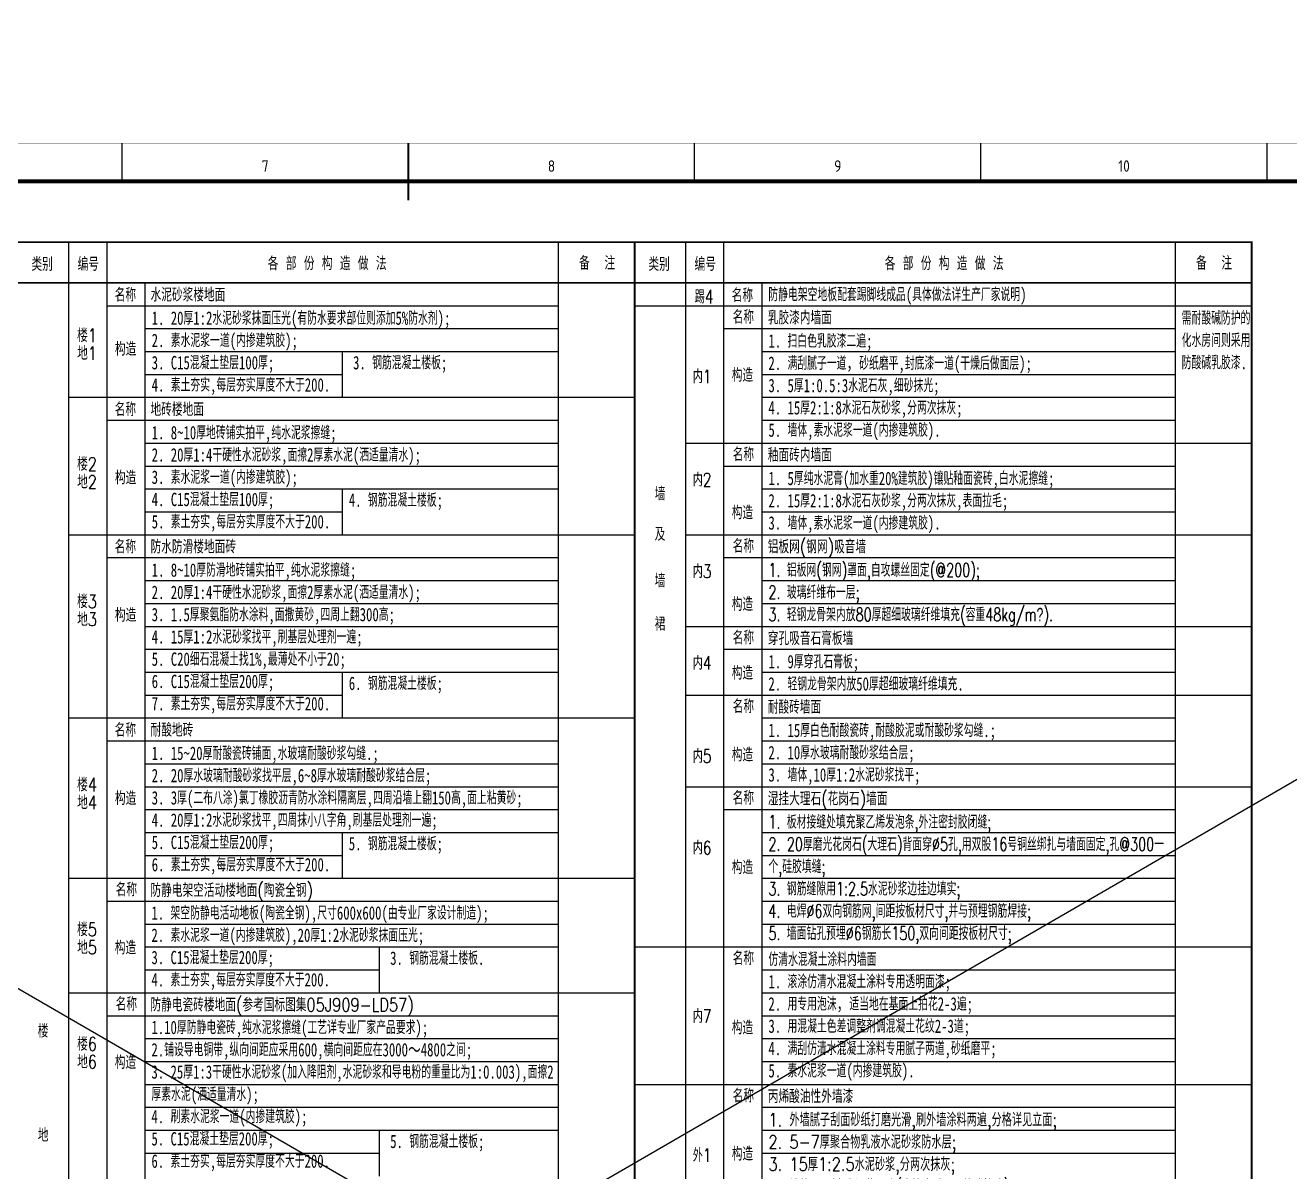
# Model space of a CAD drawing. Extents: x 93518 to 937116, y -359949 to 58022.
# Drawn here: x 727487 to 760613, y -9662 to 20371 of the extents above; entities that cross this region are included whole.
import ezdxf
from ezdxf.enums import TextEntityAlignment as Align

# ---------------------------------------------------------------- set-up
doc = ezdxf.new("R2010")
doc.units = 0
doc.header["$LTSCALE"] = 1000
doc.header["$MEASUREMENT"] = 0
doc.layers.get('0').update_dxf_attribs({"color": 8, "linetype": 'CONTINUOUS'})
for name, color, linetype in [('-人员定位', 6, 'CONTINUOUS'), ('PUB_TEXT', 8, 'CONTINUOUS'), ('工程做法表', 8, 'CONTINUOUS')]:
    doc.layers.add(name, color=color, linetype=linetype)
doc.styles.add('BIGFONT', font='geditxt.shx', dxfattribs={"bigfont": 'hztxt.shx'})
doc.styles.add('HZ', font='geditxt.shx', dxfattribs={"width": 0.8, "bigfont": 'dxt.shx'})
doc.styles.get("Standard").update_dxf_attribs({"font": 'GBENOR', "bigfont": 'GBCBIG'})
doc.styles.add('TK', font='geditxt.shx', dxfattribs={"width": 0.75, "bigfont": 'dxt.shx'})

# ---------------------------------------------------------------- blocks, each defined once
blk = doc.blocks.new('GEDI_WK_A11')
at = {"color": 3}
for p, q in [((450, 584), (450, 594)), ((525, 584), (525, 594)), ((600, 584), (600, 594)), ((675, 584), (675, 594)), ((750, 584), (750, 594))]:
    blk.add_line(p, q, dxfattribs=at)
for points, const_width in [([(0, 0), (1050, 0), (1050, 594), (0, 594)], 0.1), ([(25, 10), (1040, 10), (1040, 584), (25, 584)], 1)]:
    blk.add_lwpolyline(points, close=True, dxfattribs=dict(at, const_width=const_width))
blk.add_lwpolyline([(525, 579, 0.5, 0.5, 0), (525, 594, 0.5, 0.5, 0)], format="xyseb", dxfattribs=at)
for s, p in [('7', (487.5, 588)), ('8', (562.5, 588)), ('9', (637.5, 588)), ('10', (712.5, 588))]:
    blk.add_text(s, height=3, dxfattribs=at).set_placement(p, align=Align.MIDDLE)
blk = doc.blocks.new('A$C7DF8697A')
blk.add_blockref('GEDI_WK_A11', (0, 0))
at = {"style": 'TK', "width": 0.85}
for tag, height, p in [('PROJECTNAME', 4.75, (985, 44)), ('PHASE', 4, (1027, 44)), ('DRAWINGNAME', 4.75, (995, 31))]:
    blk.add_attdef(tag, text='', height=height, dxfattribs=at).set_placement(p, align=Align.MIDDLE_CENTER)
for tag, p, height in [('APPROVE', (872, 32.75), 3.5), ('DESIGN', (917, 32.75), 3.5), ('REVIEW1', (872, 25.75), 3.5), ('DRAW', (917, 25.75), 3.5), ('REVIEW2', (872, 18.75), 3.5), ('PROPORTION', (917, 18.75), 3.5), ('DRAWINGNUMBER', (967, 18.5), 4), ('CHECK', (872, 11.75), 3.5), ('DATE', (917, 11.75), 3.5), ('VERSION', (1033, 11.75), 3.5)]:
    blk.add_attdef(tag, p, '', height=height, dxfattribs=at)

msp = doc.modelspace()

# ---------------------------------------------------------------- linework, layer by layer
at = {"layer": '-人员定位'}
for p, q in [((683699.6, 20371.1), (799204.9, -46469.3)), ((683699.6, -44038.7), (790694, 17940.5))]:
    msp.add_line(p, q, dxfattribs=at)
at = {"layer": '工程做法表'}
for p, q in [((735785.4, 11825.2), (735785.4, 10625.2)), ((735793.2, 8225.2), (735793.2, 7025.2)), ((735793.2, 3425.2), (735793.2, 2225.2)), ((735793.2, -774.8), (735793.2, -1974.8)), ((736757.5, -3774.8), (736757.5, -4974.8)), ((736757.5, -8574.8), (736757.5, -9774.8))]:
    msp.add_line(p, q, dxfattribs=at)
at = {"layer": '工程做法表', "const_width": 50}
for points in [[(689522.3, 14688.9), (732976.5, 14688.9)], [(689522.3, 14688.9), (743450.9, 14688.9), (743450.9, -40611.1), (727287.8, -40611.1)], [(689522.3, 14688.9), (743450.9, 14688.9), (743450.9, -40611.1), (727287.8, -40611.1)], [(705685.3, 14688.9), (759614, 14688.9), (759614, -37374.8), (743450.9, -37374.8)], [(705685.3, 14688.9), (759614, 14688.9), (759611.1, -36174.8), (743450.9, -36174.8)], [(727281.4, 13625.2), (743450.9, 13625.2)], [(743444.5, 13625.2), (759614, 13625.2)]]:
    msp.add_lwpolyline(points, dxfattribs=at)
at = {"layer": '工程做法表'}
for points in [[(728619.4, 14688.9), (728619.4, -40611.1)], [(729619.4, 14688.9), (729619.4, -40611.1)], [(741449.6, 14688.9), (741449.6, -40611.1)], [(744783.4, 14688.9), (744783.4, -36174.8)], [(745782.4, 14688.9), (745782.4, -28974.8)], [(757613.6, 14688.9), (757613.6, -36174.8)], [(730619.4, 13625.2), (730619.4, -40611.1)], [(746783.4, 13625.2), (746783.4, -28974.8)], [(729619.4, 13025.2), (741449.6, 13025.2)], [(729619.4, 13025.2), (741449.6, 13025.2)], [(743451.9, 13025.2), (759613.8, 13025.2)], [(730619.4, 12425.2), (741449.6, 12425.2)], [(745783.4, 12425.2), (757613.6, 12425.2)], [(730619.4, 11825.2), (741449.6, 11825.2)], [(746783.4, 11825.2), (757613.6, 11825.2)], [(730619.4, 11225.2), (735785.4, 11225.2)], [(746783.4, 11225.2), (757613.6, 11225.2)], [(728619.4, 10625.2), (743450.9, 10625.2)], [(746783.4, 10625.2), (757613.6, 10625.2)], [(729619.4, 10025.2), (741449.6, 10025.2)], [(746783.4, 10025.2), (757613.6, 10025.2)], [(730619.4, 9425.2), (741449.6, 9425.2)], [(744783.4, 9425.2), (759613.6, 9425.2)], [(730619.4, 8825.2), (741449.6, 8825.2)], [(745783.4, 8825.2), (757613.6, 8825.2)], [(730619.4, 8225.2), (741449.6, 8225.2)], [(746783.4, 8225.2), (757613.6, 8225.2)], [(730619.4, 7625.2), (735793.2, 7625.2)], [(746783.4, 7625.2), (757613.6, 7625.2)], [(728619.4, 7025.2), (743450.9, 7025.2)], [(744782.4, 7025.2), (759613.4, 7025.2)], [(729619.4, 6425.2), (741449.6, 6425.2)], [(745783.4, 6425.2), (757613.6, 6425.2)], [(730619.4, 5825.2), (741449.6, 5825.2)], [(746783.4, 5825.2), (757613.6, 5825.2)], [(730619.4, 5225.2), (741449.6, 5225.2)], [(746783.4, 5225.2), (757613.6, 5225.2)], [(730619.4, 4625.2), (741449.6, 4625.2)], [(744782.4, 4625.2), (759613.4, 4625.2)], [(730619.4, 4025.2), (741449.6, 4025.2)], [(745783.4, 4025.2), (757613.6, 4025.2)], [(730619.4, 3425.2), (741449.6, 3425.2)], [(746783.4, 3425.2), (757613.6, 3425.2)], [(730619.4, 2825.2), (735793.2, 2825.2)], [(744782.4, 2825.2), (759613.4, 2825.2)], [(728619.4, 2225.2), (743450.9, 2225.2)], [(746783.4, 2225.2), (757613.6, 2225.2)], [(729619.4, 1625.2), (741449.6, 1625.2)], [(746783.4, 1625.2), (757613.6, 1625.2)], [(730619.4, 1025.2), (741449.6, 1025.2)], [(746783.4, 1025.2), (757613.6, 1025.2)], [(730619.4, 425.2), (741449.6, 425.2)], [(744782.4, 425.2), (759612.9, 425.2)], [(730619.4, -174.8), (741449.6, -174.8)], [(745782.4, -174.8), (757613.6, -174.8)], [(730619.4, -774.8), (741449.6, -774.8)], [(746783.4, -774.8), (757613.6, -774.8)], [(730619.4, -1374.8), (735793.2, -1374.8)], [(746783.4, -1374.8), (757613.6, -1374.8)], [(728619.4, -1974.8), (743450.9, -1974.8)], [(746782.4, -1974.8), (757612.6, -1974.8)], [(729619.4, -2574.8), (741449.6, -2574.8)], [(746782.4, -2574.8), (757613.6, -2574.8)], [(730619.4, -3174.8), (741449.6, -3174.8)], [(746782.4, -3174.8), (757613.6, -3174.8)], [(730619.4, -3774.8), (741449.6, -3774.8)], [(743450.9, -3774.8), (759613, -3774.8)], [(730619.4, -4374.8), (736757.5, -4374.8)], [(746783.4, -4374.8), (757613.6, -4374.8)], [(728619.4, -4974.8), (743450.7, -4974.8)], [(746783.4, -4974.8), (757613.6, -4974.8)], [(729619.4, -5574.8), (741449.6, -5574.8)], [(746783.4, -5574.8), (757613.6, -5574.8)], [(730619.4, -6174.8), (741449.6, -6174.8)], [(746783.4, -6174.8), (757613.6, -6174.8)], [(730619.4, -6774.8), (741449.6, -6774.8)], [(746783.4, -6774.8), (757613.6, -6774.8)], [(730619.4, -7374.8), (741449.6, -7374.8)], [(743450.9, -7374.8), (759612.8, -7374.8)], [(730619.4, -7974.8), (741449.6, -7974.8)], [(746783.4, -7974.8), (757613.6, -7974.8)], [(730619.4, -8574.8), (741449.6, -8574.8)], [(746783.4, -8574.8), (757613.6, -8574.8)], [(730619.4, -9174.8), (736757.5, -9174.8)], [(746783.4, -9174.8), (757613.6, -9174.8)]]:
    msp.add_lwpolyline(points, dxfattribs=at)

# ---------------------------------------------------------------- block references
at = {"xscale": 100, "yscale": 100, "zscale": 100}
msp.add_blockref('A$C7DF8697A', (685022.3, -42116.5), dxfattribs=at)

# ---------------------------------------------------------------- texts
at = {"layer": 'PUB_TEXT', "linetype": 'Continuous', "style": 'BIGFONT'}
for s, width, p in [('类别', 0.8, (727929.1, 13937.3)), ('编号', 0.8, (729137.4, 13937.3)), ('备  注', 0.8, (742468.9, 13968)), ('类别', 0.8, (744092.2, 13937.3)), ('编号', 0.8, (745300.4, 13937.3)), ('备  注', 0.8, (758632, 13968)), ('踢4', 0.75, (745269.7, 13087.1)), ('名称', 0.8, (746299.6, 12554.4)), ('楼1', 0.8, (729104.9, 12073.6)), ('地1', 0.8, (729104.9, 11605.6)), ('内1', 0.75, (745219.2, 10996)), ('名称', 0.8, (746299.6, 8954.4)), ('楼2', 0.8, (729104.9, 8702.6)), ('地2', 0.8, (729104.9, 8234.6)), ('内2', 0.75, (745219.2, 8291.9)), ('墙', 0.8, (744117.2, 7922.4)), ('及', 0.8, (744117.2, 6865.1)), ('名称', 0.8, (746299.6, 6554.4)), ('墙', 0.8, (744117.2, 5647.2)), ('内3', 0.75, (745219.2, 5891.9)), ('楼3', 0.8, (729104.9, 5102.6)), ('地3', 0.8, (729104.9, 4634.6)), ('裙', 0.8, (744117.2, 4514.8)), ('名称', 0.8, (746299.6, 4154.4)), ('内4', 0.75, (745219.2, 3491.9)), ('名称', 0.8, (746299.6, 2354.4)), ('内5', 0.75, (745219.2, 1049.7)), ('楼4', 0.8, (729104.9, 302.6)), ('名称', 0.8, (746299.6, -45.6)), ('地4', 0.8, (729104.9, -165.4)), ('内6', 0.75, (745219.2, -1350.3)), ('名称', 0.8, (730135.5, -2445.6)), ('楼5', 0.8, (729104.9, -3490.6)), ('地5', 0.8, (729104.9, -3958.6)), ('名称', 0.8, (746299.6, -4245.6)), ('名称', 0.8, (730135.5, -5445.6)), ('内7', 0.75, (745219.2, -5761.7)), ('楼', 0.8, (727953.2, -6149)), ('楼6', 0.8, (729104.9, -6490.6)), ('地6', 0.8, (729104.9, -6958.6)), ('名称', 0.8, (746299.6, -7845.6)), ('地', 0.8, (727953.2, -8876.2)), ('外1', 0.75, (745219.2, -9404))]:
    msp.add_text(s, height=350, dxfattribs=dict(at, width=width)).set_placement(p, align=Align.CENTER)
at = {"layer": 'PUB_TEXT', "linetype": 'Continuous', "style": 'BIGFONT', "width": 0.8}
for s, p in [('各 部 份 构 造 做 法', (733840.6, 13956.4)), ('各 部 份 构 造 做 法', (750003.7, 13956.4)), ('名称', (729829.7, 13134.1)), ('水泥砂浆楼地面', (730768.6, 13134.1)), ('名称', (745994, 13121.8)), ('乳胶漆内墙面', (746938.6, 12535.3)), ('构造', (729836.1, 11717.4)), ('构造', (745996, 11030.6)), ('名称', (729829.7, 10134.1)), ('地砖楼地面', (730768.6, 10134.1)), ('釉面砖内墙面', (746938.6, 8935.3)), ('构造', (729836.1, 8346.3)), ('构造', (745996, 7430.6)), ('名称', (729829.7, 6534.1)), ('防水防滑楼地面砖', (730768.6, 6534.1)), ('铝板网(钢网)吸音墙', (746938.6, 6535.3)), ('构造', (745996, 5030.6)), ('构造', (729836.1, 4746.3)), ('穿孔吸音石膏板墙', (746938.6, 4135.3)), ('构造', (745996, 3230.6)), ('耐酸砖墙面', (746938.6, 2335.3)), ('名称', (729829.7, 1734.1)), ('耐酸地砖', (730768.6, 1734.1)), ('构造', (745996, 1084.4)), ('构造', (729836.1, -53.7)), ('湿挂大理石(花岗石)墙面', (746938.6, -64.7)), ('构造', (745996, -1864)), ('防静电架空活动楼地面(陶瓷全钢) ', (730766.5, -2464.8)), ('构造', (729832, -3969.4)), ('防静电瓷砖楼地面(参考国标图集05J909-LD57) ', (730766.5, -5464.8)), ('构造', (745996, -6062.8)), ('构造', (729832, -6969.4)), ('丙烯酸油性外墙漆', (746938.6, -7864.7)), ('构造', (745996, -9369.4))]:
    msp.add_text(s, height=350, dxfattribs=at).set_placement(p)
at = {"layer": 'PUB_TEXT', "linetype": 'Continuous', "char_height": 350, "attachment_point": 1, "style": 'HZ'}
for s, insert, width in [('{\\W0.7;\\P防静电架空地板配套踢脚线成品\\fSimSun|b0|i0|c134|p2;(\\Fgeditxt,dxt|c134;具体做法详生产厂家说明\\fSimSun|b0|i0|c134|p2;)}', (746954, 14076.4), 10657.664), ('{\\fSimSun|b0|i0|c134|p2;\\W0.7;1. 20\\Fgeditxt,dxt|c134;厚\\fSimSun|b0|i0|c134|p2;1:2\\Fgeditxt,dxt|c134;水泥砂浆抹面压光\\fSimSun|b0|i0|c134|p2;(\\Fgeditxt,dxt|c134;有防水要求部位则添加\\fSimSun|b0|i0|c134|p2;5%\\Fgeditxt,dxt|c134;防水剂\\fSimSun|b0|i0|c134|p2;);\\P2. \\Fgeditxt,dxt|c134;素水泥浆一道\\fSimSun|b0|i0|c134|p2;(\\Fgeditxt,dxt|c134;内掺建筑胶\\fSimSun|b0|i0|c134|p2;);\\P3. C15\\Fgeditxt,dxt|c134;混凝土垫层\\fSimSun|b0|i0|c134|p2;100\\Fgeditxt,dxt|c134;厚\\fSimSun|b0|i0|c134|p2;;\\P4. \\Fgeditxt,dxt|c134;素土夯实\\fSimSun|b0|i0|c134|p2;,\\Fgeditxt,dxt|c134;每层夯实厚度不大于\\fSimSun|b0|i0|c134|p2;200.}', (730798.8, 12875.3), 12745.052), ('{\\W0.7;需耐酸碱防护的化水房间则采用防酸碱乳胶漆\\fSimSun|b0|i0|c134|p2;.}', (757782.7, 12876.3), 1831.302), ('{\\fSimSun|b0|i0|c134|p2;\\W0.7;1. \\Fgeditxt,dxt|c134;扫白色乳胶漆二遍\\fSimSun|b0|i0|c134|p2;;\\P2. \\Fgeditxt,dxt|c134;满刮腻子一道\\fSimSun|b0|i0|c134|p2;，\\Fgeditxt,dxt|c134;砂纸磨平\\fSimSun|b0|i0|c134|p2;,\\Fgeditxt,dxt|c134;封底漆一道\\fSimSun|b0|i0|c134|p2;(\\Fgeditxt,dxt|c134;干燥后做面层\\fSimSun|b0|i0|c134|p2;);\\P3. 5\\Fgeditxt,dxt|c134;厚\\fSimSun|b0|i0|c134|p2;1:0.5:3\\Fgeditxt,dxt|c134;水泥石灰\\fSimSun|b0|i0|c134|p2;,\\Fgeditxt,dxt|c134;细砂抹光\\fSimSun|b0|i0|c134|p2;;\\P4. 15\\Fgeditxt,dxt|c134;厚\\fSimSun|b0|i0|c134|p2;2:1:8\\Fgeditxt,dxt|c134;水泥石灰砂浆\\fSimSun|b0|i0|c134|p2;,\\Fgeditxt,dxt|c134;分两次抹灰\\fSimSun|b0|i0|c134|p2;;\\P5. \\Fgeditxt,dxt|c134;墙体\\fSimSun|b0|i0|c134|p2;,\\Fgeditxt,dxt|c134;素水泥浆一道\\fSimSun|b0|i0|c134|p2;(\\Fgeditxt,dxt|c134;内掺建筑胶\\fSimSun|b0|i0|c134|p2;).}', (746956, 12276.4), 8336.461), ('{\\W0.7;\\P\\P\\fSimSun|b0|i0|c134|p2;3. \\Fgeditxt,dxt|c134;钢筋混凝土楼板\\fSimSun|b0|i0|c134|p2;;}', (736074.2, 12875.3), 12745.052), ('{\\fSimSun|b0|i0|c134|p2;\\W0.7;1. 8~10\\Fgeditxt,dxt|c134;厚地砖铺实拍平\\fSimSun|b0|i0|c134|p2;,\\Fgeditxt,dxt|c134;纯水泥浆擦缝\\fSimSun|b0|i0|c134|p2;;\\P2. 20\\Fgeditxt,dxt|c134;厚\\fSimSun|b0|i0|c134|p2;1:4\\Fgeditxt,dxt|c134;干硬性水泥砂浆\\fSimSun|b0|i0|c134|p2;,\\Fgeditxt,dxt|c134;面擦\\fSimSun|b0|i0|c134|p2;2\\Fgeditxt,dxt|c134;厚素水泥\\fSimSun|b0|i0|c134|p2;(\\Fgeditxt,dxt|c134;洒适量清水\\fSimSun|b0|i0|c134|p2;);\\P3. \\Fgeditxt,dxt|c134;素水泥浆一道\\fSimSun|b0|i0|c134|p2;(\\Fgeditxt,dxt|c134;内掺建筑胶\\fSimSun|b0|i0|c134|p2;);\\P4. C15\\Fgeditxt,dxt|c134;混凝土垫层\\fSimSun|b0|i0|c134|p2;100\\Fgeditxt,dxt|c134;厚\\fSimSun|b0|i0|c134|p2;;\\P5. \\Fgeditxt,dxt|c134;素土夯实\\fSimSun|b0|i0|c134|p2;,\\Fgeditxt,dxt|c134;每层夯实厚度不大于\\fSimSun|b0|i0|c134|p2;200.}', (730798.8, 9875.3), 12745.052), ('{\\fSimSun|b0|i0|c134|p2;\\W0.7;1. 5\\Fgeditxt,dxt|c134;厚纯水泥膏\\fSimSun|b0|i0|c134|p2;(\\Fgeditxt,dxt|c134;加水重\\fSimSun|b0|i0|c134|p2;20%\\Fgeditxt,dxt|c134;建筑胶\\fSimSun|b0|i0|c134|p2;)\\Fgeditxt,dxt|c134;镶贴釉面瓷砖\\fSimSun|b0|i0|c134|p2;,\\Fgeditxt,dxt|c134;白水泥擦缝\\fSimSun|b0|i0|c134|p2;;\\P2. 15\\Fgeditxt,dxt|c134;厚\\fSimSun|b0|i0|c134|p2;2:1:8\\Fgeditxt,dxt|c134;水泥石灰砂浆\\fSimSun|b0|i0|c134|p2;,\\Fgeditxt,dxt|c134;分两次抹灰\\fSimSun|b0|i0|c134|p2;,\\Fgeditxt,dxt|c134;表面拉毛\\fSimSun|b0|i0|c134|p2;;\\P3. \\Fgeditxt,dxt|c134;墙体\\fSimSun|b0|i0|c134|p2;,\\Fgeditxt,dxt|c134;素水泥浆一道\\fSimSun|b0|i0|c134|p2;(\\Fgeditxt,dxt|c134;内掺建筑胶\\fSimSun|b0|i0|c134|p2;).}', (746956, 8676.4), 10657.664), ('\\P\\P{\\fSimSun|b0|i0|c134|p2;\\W0.7;4. \\Fgeditxt,dxt|c134;钢筋混凝土楼板\\fSimSun|b0|i0|c134|p2;;}', (735962.7, 9275.3), 12745.052), ('{\\fSimSun|b0|i0|c134|p2;\\W0.7;1. 8~10\\Fgeditxt,dxt|c134;厚防滑地砖铺实拍平\\fSimSun|b0|i0|c134|p2;,\\Fgeditxt,dxt|c134;纯水泥浆擦缝\\fSimSun|b0|i0|c134|p2;;\\P2. 20\\Fgeditxt,dxt|c134;厚\\fSimSun|b0|i0|c134|p2;1:4\\Fgeditxt,dxt|c134;干硬性水泥砂浆\\fSimSun|b0|i0|c134|p2;,\\Fgeditxt,dxt|c134;面擦\\fSimSun|b0|i0|c134|p2;2\\Fgeditxt,dxt|c134;厚素水泥\\fSimSun|b0|i0|c134|p2;(\\Fgeditxt,dxt|c134;洒适量清水\\fSimSun|b0|i0|c134|p2;);\\P3. 1.5\\Fgeditxt,dxt|c134;厚聚氨脂防水涂料\\fSimSun|b0|i0|c134|p2;,\\Fgeditxt,dxt|c134;面撒黄砂\\fSimSun|b0|i0|c134|p2;,\\Fgeditxt,dxt|c134;四周上翻\\fSimSun|b0|i0|c134|p2;300\\Fgeditxt,dxt|c134;高\\fSimSun|b0|i0|c134|p2;;\\P4. 15\\Fgeditxt,dxt|c134;厚\\fSimSun|b0|i0|c134|p2;1:2\\Fgeditxt,dxt|c134;水泥砂浆找平\\fSimSun|b0|i0|c134|p2;,\\Fgeditxt,dxt|c134;刷基层处理剂一遍\\fSimSun|b0|i0|c134|p2;;\\P5. C20\\Fgeditxt,dxt|c134;细石混凝土找\\fSimSun|b0|i0|c134|p2;1%,\\Fgeditxt,dxt|c134;最薄处不小于\\fSimSun|b0|i0|c134|p2;20;\\P6. C15\\Fgeditxt,dxt|c134;混凝土垫层\\fSimSun|b0|i0|c134|p2;200\\Fgeditxt,dxt|c134;厚\\fSimSun|b0|i0|c134|p2;;\\P7. \\Fgeditxt,dxt|c134;素土夯实\\fSimSun|b0|i0|c134|p2;,\\Fgeditxt,dxt|c134;每层夯实厚度不大于\\fSimSun|b0|i0|c134|p2;200.}', (730798.8, 6275.3), 12745.052), ('{\\W0.7;1. 铝板网(钢网)罩面,自攻螺丝固定(@200);\\P2. 玻璃纤维布一层;\\P3. 轻钢龙骨架内放80厚超细玻璃纤维填充(容重48kg/m\x8f).}', (746956, 6276.4), 10657.664), ('{\\fSimSun|b0|i0|c134|p2;\\W0.7;1. 9\\Fgeditxt,dxt|c134;厚穿孔石膏板\\fSimSun|b0|i0|c134|p2;;\\P2. \\Fgeditxt,dxt|c134;轻钢龙骨架内放\\fSimSun|b0|i0|c134|p2;50\\Fgeditxt,dxt|c134;厚超细玻璃纤维填充\\fSimSun|b0|i0|c134|p2;.}', (746956, 3876.4), 10657.664), ('\\P\\P{\\fSimSun|b0|i0|c134|p2;\\W0.7;6. \\Fgeditxt,dxt|c134;钢筋混凝土楼板\\fSimSun|b0|i0|c134|p2;;}', (735962.7, 4475.3), 12745.052), ('{\\fSimSun|b0|i0|c134|p2;\\W0.7;1. 15\\Fgeditxt,dxt|c134;厚白色耐酸瓷砖\\fSimSun|b0|i0|c134|p2;,\\Fgeditxt,dxt|c134;耐酸胶泥或耐酸砂浆勾缝\\fSimSun|b0|i0|c134|p2;.;\\P2. 10\\Fgeditxt,dxt|c134;厚水玻璃耐酸砂浆结合层\\fSimSun|b0|i0|c134|p2;;\\Fgeditxt,dxt|c134;\\H1.033x; \\H0.9681x;\\P\\fSimSun|b0|i0|c134|p2;3. \\Fgeditxt,dxt|c134;\\H0.99995x;墙体\\fSimSun|b0|i0|c134|p2;,10\\Fgeditxt,dxt|c134;厚\\fSimSun|b0|i0|c134|p2;1:2\\Fgeditxt,dxt|c134;水泥砂浆找平\\fSimSun|b0|i0|c134|p2;;\\Fgeditxt,dxt|c134;\\H1.022x; }', (746956, 2076.4), 10657.664), ('{\\fSimSun|b0|i0|c134|p2;\\W0.7;1. 15~20\\Fgeditxt,dxt|c134;厚耐酸瓷砖铺面\\fSimSun|b0|i0|c134|p2;,\\Fgeditxt,dxt|c134;水玻璃耐酸砂浆勾缝\\fSimSun|b0|i0|c134|p2;.;\\P2. 20\\Fgeditxt,dxt|c134;厚水玻璃耐酸砂浆找平层\\fSimSun|b0|i0|c134|p2;,6~8\\Fgeditxt,dxt|c134;厚水玻璃耐酸砂浆结合层\\fSimSun|b0|i0|c134|p2;;\\P3. 3\\Fgeditxt,dxt|c134;厚\\fSimSun|b0|i0|c134|p2;(\\Fgeditxt,dxt|c134;二布八涂\\fSimSun|b0|i0|c134|p2;)\\Fgeditxt,dxt|c134;氯丁橡胶沥青防水涂料隔离层\\fSimSun|b0|i0|c134|p2;,\\Fgeditxt,dxt|c134;四周沿墙上翻\\fSimSun|b0|i0|c134|p2;150\\Fgeditxt,dxt|c134;高\\fSimSun|b0|i0|c134|p2;,\\Fgeditxt,dxt|c134;面上粘黄砂\\fSimSun|b0|i0|c134|p2;;\\P4. 20\\Fgeditxt,dxt|c134;厚\\fSimSun|b0|i0|c134|p2;1:2\\Fgeditxt,dxt|c134;水泥砂浆找平\\fSimSun|b0|i0|c134|p2;,\\Fgeditxt,dxt|c134;四周抹小八字角\\fSimSun|b0|i0|c134|p2;,\\Fgeditxt,dxt|c134;刷基层处理剂一遍\\fSimSun|b0|i0|c134|p2;;\\P5. C15\\Fgeditxt,dxt|c134;混凝土垫层\\fSimSun|b0|i0|c134|p2;200\\Fgeditxt,dxt|c134;厚\\fSimSun|b0|i0|c134|p2;;\\P6. \\Fgeditxt,dxt|c134;素土夯实\\fSimSun|b0|i0|c134|p2;,\\Fgeditxt,dxt|c134;每层夯实厚度不大于\\fSimSun|b0|i0|c134|p2;200.}', (730798.8, 1475.3), 12745.052), ('{\\W0.7;1. 板材接缝处填充聚乙烯发泡条,外注密封胶闭缝;\\P2. 20厚磨光花岗石(大理石)背面穿∅5孔,用双股16号铜丝绑扎与墙面固定,孔@300一个,硅胶填缝; \\P3. 钢筋缝隙用1:2.5水泥砂浆边挂边填实;\\P4. 电焊∅6双向钢筋网,间距按板材尺寸,并与预埋钢筋焊接;\\P5. 墙面钻孔预埋∅6钢筋长150,双向间距按板材尺寸;}', (746956, -323.6), 10657.664), ('\\P\\P{\\fSimSun|b0|i0|c134|p2;\\W0.7;5. \\Fgeditxt,dxt|c134;钢筋混凝土楼板\\fSimSun|b0|i0|c134|p2;;}', (735962.7, 275.3), 12745.052), ('{\\W0.7;\\P\\fSimSun|b0|i0|c134|p2;1. \\Fgeditxt,dxt|c134;架空防静电活动地板\\fSimSun|b0|i0|c134|p2;(\\Fgeditxt,dxt|c134;陶瓷全钢\\fSimSun|b0|i0|c134|p2;),\\Fgeditxt,dxt|c134;尺寸\\fSimSun|b0|i0|c134|p2;600x600(\\Fgeditxt,dxt|c134;由专业厂家设计制造\\fSimSun|b0|i0|c134|p2;);\\P2. \\Fgeditxt,dxt|c134;素水泥浆一道\\fSimSun|b0|i0|c134|p2;(\\Fgeditxt,dxt|c134;内掺建筑胶\\fSimSun|b0|i0|c134|p2;),20\\Fgeditxt,dxt|c134;厚\\fSimSun|b0|i0|c134|p2;1:2\\Fgeditxt,dxt|c134;水泥砂浆抹面压光\\fSimSun|b0|i0|c134|p2;;\\P3. C15\\Fgeditxt,dxt|c134;混凝土垫层\\fSimSun|b0|i0|c134|p2;200\\Fgeditxt,dxt|c134;厚\\fSimSun|b0|i0|c134|p2;;\\P4. \\Fgeditxt,dxt|c134;素土夯实\\fSimSun|b0|i0|c134|p2;,\\Fgeditxt,dxt|c134;每层夯实厚度不大于\\fSimSun|b0|i0|c134|p2;200.}', (730792.3, -2123.7), 13198.97), ('\\P\\P{\\fSimSun|b0|i0|c134|p2;\\W0.7;3. \\Fgeditxt,dxt|c134;钢筋混凝土楼板\\fSimSun|b0|i0|c134|p2;.}', (737046.3, -2724.7), 12745.052), ('{\\W0.7;仿清水混凝土涂料内墙面\\P\\fSimSun|b0|i0|c134|p2;1. \\Fgeditxt,dxt|c134;滚涂仿清水混凝土涂料专用透明面漆\\fSimSun|b0|i0|c134|p2;;\\P2. \\Fgeditxt,dxt|c134;用专用泡沫\\fSimSun|b0|i0|c134|p2;，\\Fgeditxt,dxt|c134;适当地在基面上拍花\\fSimSun|b0|i0|c134|p2;2-3\\Fgeditxt,dxt|c134;遍\\fSimSun|b0|i0|c134|p2;;\\P3. \\Fgeditxt,dxt|c134;用混凝土色差调整剂调混凝土花纹\\fSimSun|b0|i0|c134|p2;2-3\\Fgeditxt,dxt|c134;道\\fSimSun|b0|i0|c134|p2;;\\P4. \\Fgeditxt,dxt|c134;满刮仿清水混凝土涂料专用腻子两道\\fSimSun|b0|i0|c134|p2;,\\Fgeditxt,dxt|c134;砂纸磨平\\fSimSun|b0|i0|c134|p2;;\\P5. \\Fgeditxt,dxt|c134;素水泥浆一道\\fSimSun|b0|i0|c134|p2;(\\Fgeditxt,dxt|c134;内掺建筑胶\\fSimSun|b0|i0|c134|p2;).}', (746956, -3923.6), 8336.461), ('{\\W0.7;\\P\\fSimSun|b0|i0|c134|p2;1.10\\Fgeditxt,dxt|c134;厚防静电瓷砖\\fSimSun|b0|i0|c134|p2;,\\Fgeditxt,dxt|c134;纯水泥浆擦缝\\fSimSun|b0|i0|c134|p2;(\\Fgeditxt,dxt|c134;工艺详专业厂家产品要求\\fSimSun|b0|i0|c134|p2;);\\P2.\\Fgeditxt,dxt|c134;铺设导电铜带\\fSimSun|b0|i0|c134|p2;,\\Fgeditxt,dxt|c134;纵向间距应采用\\fSimSun|b0|i0|c134|p2;600,\\Fgeditxt,dxt|c134;横向间距应在\\fSimSun|b0|i0|c134|p2;3000～4800\\Fgeditxt,dxt|c134;之间\\fSimSun|b0|i0|c134|p2;;\\P3. 25\\Fgeditxt,dxt|c134;厚\\fSimSun|b0|i0|c134|p2;1:3\\Fgeditxt,dxt|c134;干硬性水泥砂浆\\fSimSun|b0|i0|c134|p2;(\\Fgeditxt,dxt|c134;加入降阻剂\\fSimSun|b0|i0|c134|p2;,\\Fgeditxt,dxt|c134;水泥砂浆和导电粉的重量比为\\fSimSun|b0|i0|c134|p2;1:0.003),\\Fgeditxt,dxt|c134;面擦\\fSimSun|b0|i0|c134|p2;2\\Fgeditxt,dxt|c134;厚素水泥\\fSimSun|b0|i0|c134|p2;(\\Fgeditxt,dxt|c134;洒适量清水\\fSimSun|b0|i0|c134|p2;);  \\P4. \\Fgeditxt,dxt|c134;刷素水泥浆一道\\fSimSun|b0|i0|c134|p2;(\\Fgeditxt,dxt|c134;内掺建筑胶\\fSimSun|b0|i0|c134|p2;); \\P5. C15\\Fgeditxt,dxt|c134;混凝土垫层\\fSimSun|b0|i0|c134|p2;200\\Fgeditxt,dxt|c134;厚\\fSimSun|b0|i0|c134|p2;;\\P6. \\Fgeditxt,dxt|c134;素土夯实\\fSimSun|b0|i0|c134|p2;,\\Fgeditxt,dxt|c134;每层夯实厚度不大于\\fSimSun|b0|i0|c134|p2;200.}', (730792.3, -5123.7), 10657.275), ('1. 外墙腻子刮面砂纸打磨光滑,{\\C7;刷}外墙涂料两遍,分格详见立面;\\P2. 5-7厚聚合物乳液水泥砂浆防水层;\\P3. 15厚1:2.5水泥砂浆,分两次抹灰;\\P4. 墙体,面刷素水泥浆一遍(内掺水重5%的建筑胶);', (746956, -8123.6), 10657.664), ('\\P\\P{\\fSimSun|b0|i0|c134|p2;\\W0.7;5. \\Fgeditxt,dxt|c134;钢筋混凝土楼板\\fSimSun|b0|i0|c134|p2;;}', (737046.3, -7524.7), 12745.052)]:
    msp.add_mtext(s, dxfattribs=dict(at, insert=insert, width=width))

doc.saveas('drawing.dxf')
